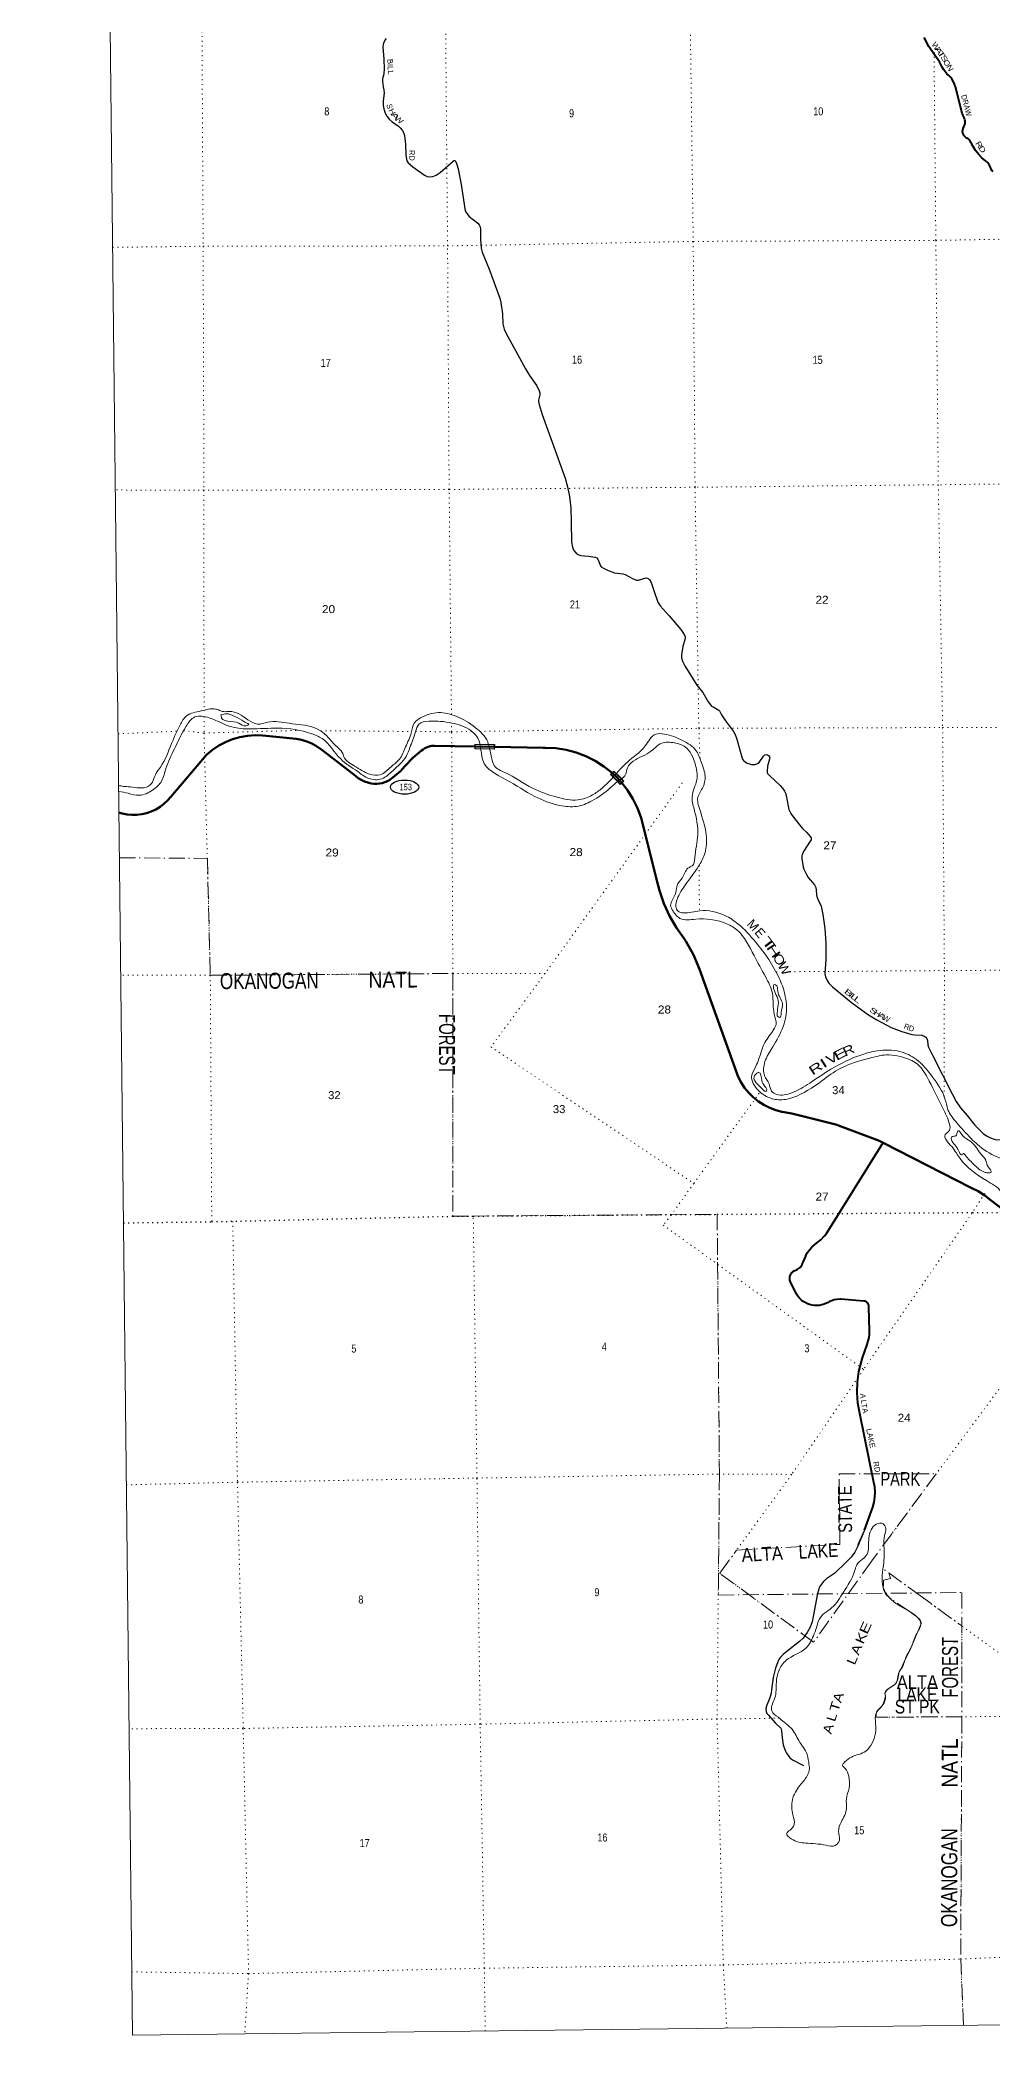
# Model space of a CAD drawing. Header units: feet. Extents: x 244583 to 493183, y 184934 to 372822.
# Drawn here: x 244583 to 265412, y 184934 to 228578 of the extents above; entities that cross this region are included whole.
import ezdxf
from ezdxf.enums import TextEntityAlignment as Align

# ---------------------------------------------------------------- set-up
doc = ezdxf.new("R2010")
doc.units = ezdxf.units.FT
doc.header["$LTSCALE"] = 70
doc.linetypes.add('DOT_DASHED', pattern=[7.7, 5, -1.2, 0.3, -1.2])
doc.linetypes.add('DOTTED', pattern=[1.5, 0.3, -1.2])
for name, color, linetype, lineweight in [('17', 7, 'Continuous', 25), ('23', 7, 'Continuous', 70), ('26', 7, 'Continuous', 40), ('29', 7, 'Continuous', 25), ('30', 7, 'Continuous', 25), ('39', 7, 'Continuous', 13), ('4', 7, 'Continuous', 13), ('44', 7, 'DOT_DASHED', 13), ('59', 7, 'Continuous', 13), ('6', 7, 'DOTTED', 25), ('7', 7, 'DOTTED', 13)]:
    doc.layers.add(name, color=color, linetype=linetype, lineweight=lineweight)
doc.layers.add('27', color=7, linetype='Continuous')
doc.layers.add('41', color=7, linetype='Continuous')

msp = doc.modelspace()

# ---------------------------------------------------------------- linework, layer by layer
at = {"layer": '17'}
msp.add_ellipse((252559.73, 212233.28), major_axis=(-309.24, 1), ratio=0.500121, dxfattribs=at)
at = {"layer": '23'}
for points in [[(263030.11, 204454.04), (262928.16, 204506.23), (261993.22, 204850.02), (261027.46, 205094.2), (260819.19, 205132.99), (260815.8, 205133.67), (260678.83, 205168.71), (260546.27, 205217.89), (260419.58, 205280.64), (260300.14, 205356.3), (260189.27, 205444.03), (260088.17, 205542.86), (259997.96, 205651.73), (259919.62, 205769.42), (259854.01, 205894.66), (259012.15, 208251.24), (258877.15, 208565.73), (258710.01, 208864.38), (258667.11, 208930.63), (258507.53, 209157.69), (258354.52, 209414.98), (258229.24, 209686.86), (258133.06, 209970.34), (258092.17, 210133.71), (257733.4, 211557.94), (257655.46, 211771.78), (257555.59, 211976.3), (257434.89, 212169.26), (257334.28, 212299.94), (257322.63, 212315.07), (257201.17, 212447.36), (257074.42, 212567.52), (256922.28, 212687.69), (256730.69, 212810.55), (256527.31, 212912.72), (256314.36, 212993.06), (256094.18, 213050.71), (255869.18, 213085.02), (255641.83, 213095.63), (255595.15, 213094.86), (254532.87, 213112.69), (253214.48, 213134.83), (253197.92, 213135.14), (253156.86, 213132.88), (253116.26, 213126.34), (253076.56, 213115.6), (253038.21, 213100.76), (253001.62, 213082), (252967.19, 213059.51), (252928.23, 213030.79), (252742.85, 212875.22), (252574.74, 212701.12), (252467.61, 212582.79), (252348.69, 212476.31), (252300.78, 212440.04), (252275.6, 212420.98), (252250.78, 212403.56), (252235.69, 212392.97), (252183.42, 212363.24), (252128.33, 212339.13), (252071.01, 212320.92), (252012.11, 212308.79), (251952.27, 212302.9), (251892.13, 212303.28), (251830.47, 212312.43), (251755.18, 212330.98), (251682.25, 212357.31), (251612.47, 212391.11), (251546.61, 212432.03), (251485.38, 212479.6), (250749.51, 213048.29), (250729.67, 213063.89), (250632.11, 213131.04), (250528.07, 213187.62), (250418.68, 213233.01), (250305.15, 213266.72), (250188.72, 213288.38), (249535.02, 213351.4), (249454.95, 213360.57), (249288.54, 213366.6), (249122.41, 213355.2), (248958.39, 213326.51), (248798.26, 213280.82), (248643.78, 213218.65), (248496.65, 213140.67), (248358.48, 213047.74), (248230.78, 212940.87), (247447.33, 212019.1), (247376.24, 211937.78), (247297.05, 211864.33)], [(247297.05, 211864.33), (247210.61, 211799.56), (247117.87, 211744.18), (247019.85, 211698.8), (246917.63, 211663.91), (246812.31, 211639.9), (246705.07, 211627.03), (246597.07, 211625.44), (246489.49, 211635.15), (246383.52, 211656.05), (246312.16, 211676.87)], [(266160.84, 202600.53), (265387.78, 203192.84), (265256.21, 203297.44), (265108.47, 203391.96), (264951.66, 203470.52), (263030.11, 204454.04)]]:
    msp.add_lwpolyline(points, dxfattribs=at)
at = {"layer": '26'}
for points in [[(264766.48, 226583.34), (264768.02, 226599.42), (264771.24, 226615.26), (264776.09, 226630.67), (264780.67, 226641.62), (264809.35, 226712.27), (264815.52, 226729.04), (264819.89, 226746.35), (264822.44, 226764.03), (264823.12, 226781.87), (264821.93, 226799.69), (264820.56, 226807.65), (264814.64, 226832.64), (264804.72, 226857.65), (264757.92, 226975.76), (264609.19, 227554.13), (264608.94, 227555.07), (264591.22, 227609.68), (264567.89, 227662.14), (264539.21, 227711.88), (264505.48, 227758.34), (264467.08, 227801.02), (264424.43, 227839.45), (264399.65, 227867.68), (264357.84, 227923.85), (264322.12, 227984.07), (264261.88, 228094.8), (264190.4, 228198.62), (264168.62, 228226.11), (264150.63, 228249.99), (264027.56, 228435.23), (263924.52, 228632.32)], [(265424.56, 225690.64), (265406.23, 225722.84), (265353.14, 225836.11), (265348.03, 225846.53), (265335.7, 225867.42), (265321.25, 225886.91), (265304.84, 225904.79), (265286.65, 225920.85), (265266.89, 225934.92), (265187.08, 226001.52), (265114.67, 226076.1), (265050.46, 226157.84), (264995.14, 226245.84), (264962.87, 226308.86), (264947.95, 226337.34), (264930.13, 226364.09), (264909.62, 226388.84), (264886.63, 226411.31), (264861.42, 226431.26), (264837.8, 226446.43), (264824.64, 226455.81), (264812.54, 226466.52), (264801.62, 226478.43), (264792, 226491.41), (264783.8, 226505.33), (264777.09, 226520.03), (264771.96, 226535.35), (264768.46, 226551.13), (264766.62, 226567.18), (264766.48, 226583.34)], [(261420.07, 202112.64), (261469.42, 202169.47), (261524.43, 202220.83), (261571.31, 202257.02), (261662.73, 202332.22), (261745.78, 202416.57), (261788.25, 202467.39), (263008.73, 204419.84), (263030.11, 204454.04)], [(262621.89, 195978.67), (262802.12, 196483.04), (262829.68, 196591.06), (262845.8, 196701.36), (262850.3, 196812.74), (262843.14, 196923.98), (262826.25, 197025.42), (262514.95, 198534.19), (262474.33, 198760.69), (262457.6, 198990.18), (262464.96, 199220.17), (262496.32, 199448.13), (262551.33, 199671.56), (262575.18, 199745.64), (262679.87, 200043.22), (262702.8, 200117.55), (262720.62, 200189.73), (262730.81, 200263.37), (262733.29, 200334.31), (262714.68, 200864.81), (262714.7, 200864.99), (262714.97, 200877.31), (262713.96, 200889.59), (262711.67, 200901.7), (262708.13, 200913.5), (262703.38, 200924.87), (262697.46, 200935.68), (262690.44, 200945.81), (262682.41, 200955.15), (262673.44, 200963.6), (262663.64, 200971.07), (262653.11, 200977.47), (262641.97, 200982.73), (262630.34, 200986.81), (262618.34, 200989.64), (262606.12, 200991.2), (262102.31, 201029.32), (262077.91, 201029.35), (262018.86, 201025.05), (261960.6, 201014.6), (261903.74, 200998.11), (261873.92, 200985.96), (261848.87, 200975.75), (261823.92, 200961.02), (261787.06, 200941.24), (261737.4, 200920.97), (261685.9, 200905.99), (261633.11, 200896.48), (261579.62, 200892.55), (261526, 200894.22), (261472.86, 200901.49), (261420.77, 200914.28), (261370.3, 200932.44), (261322, 200955.77), (261276.41, 200984.03), (261234.03, 201016.9), (261195.31, 201054.01), (261160.68, 201094.98), (261130.52, 201139.33), (260995.04, 201426.7), (260989.78, 201445.88), (260986.55, 201465.49), (260985.39, 201485.34), (260986.32, 201505.2), (260989.31, 201524.85), (260994.34, 201544.09), (261001.35, 201562.69), (261010.27, 201580.46), (261021, 201597.19), (261033.42, 201612.72), (261047.4, 201626.86), (261062.77, 201639.46), (261079.38, 201650.39), (261097.04, 201659.52), (261115.56, 201666.76), (261120.78, 201668.4), (261145.17, 201679.33), (261168.29, 201692.74), (261189.88, 201708.49), (261209.71, 201726.42), (261227.55, 201746.32), (261243.21, 201767.97), (261256.53, 201791.15), (261267.35, 201815.59), (261275.55, 201841.02), (261275.76, 201841.8), (261334.44, 201973.38), (261340.48, 201985.11), (261376.93, 202050.96), (261420.07, 202112.64)]]:
    msp.add_lwpolyline(points, dxfattribs=at)
at = {"layer": '29'}
msp.add_line((262621.89, 195978.67), (262477.37, 195656.15), dxfattribs=at)
for points in [[(252158.02, 228607.53), (252127.31, 228571.5), (252102.95, 228522.76), (252091.3, 228480.38), (252086.01, 228421.04), (252102.95, 228166.74)], [(252102.95, 228166.74), (252115.67, 227933.64), (252108.26, 227853.11), (252098.73, 227802.25), (252078.61, 227732.32), (252077.55, 227670.87), (252094.49, 227547.95), (252106.14, 227484.38), (252111.43, 227412.33), (252094.49, 227242.8), (252093.44, 227141.07), (252102.96, 227073.26), (252135.8, 226975.78), (252170.74, 226912.21), (252222.64, 226846.51), (252289.35, 226785.06), (252429.15, 226687.58), (252467.27, 226655.79), (252509.63, 226607.05), (252537.17, 226556.19), (252560.47, 226484.14), (252577.41, 226297.65), (252590.12, 226056.07), (252611.3, 225933.16), (252639.9, 225888.66), (252738.38, 225801.77), (252992.55, 225619.52), (253055.04, 225591.98), (253128.11, 225585.62), (253175.77, 225587.74), (253217.07, 225602.57), (253254.14, 225619.52), (253339.92, 225678.86), (253619.5, 225928.92), (253633.27, 225939.52), (253657.63, 225937.4), (253673.52, 225922.56), (253695.75, 225878.06), (253733.88, 225755.15), (253797.42, 225416.08)], [(253797.42, 225416.08), (253883.21, 224841.81), (253919.21, 224778.23), (253976.4, 224714.66), (254162.79, 224570.56), (254194.56, 224532.4), (254212.56, 224492.15), (254222.1, 224434.93), (254222.1, 224214.54), (254235.86, 224025.93), (254255.99, 223934.81), (254408.49, 223561.84), (254645.72, 222926.09), (254669.01, 222837.08), (254705.02, 222587.02), (254712.44, 222364.51), (254721.97, 222307.29), (254739.97, 222247.95), (254772.8, 222171.67), (255204.89, 221383.34), (255295.98, 221239.22), (255450.58, 221010.37)], [(255450.58, 221010.37), (255503.54, 220902.28), (255515.19, 220859.9), (255516.25, 220817.51), (255490.83, 220698.84), (255487.66, 220669.17), (255507.77, 220601.36), (255571.32, 220385.2), (256071.19, 218990.79), (256124.14, 218800.07), (256164.38, 218588.15), (256194.03, 218333.85)], [(256194.03, 218333.85), (256201.64, 218030.6), (256213.88, 217595.74), (256236.83, 217485.49), (256262.85, 217412), (256313.35, 217350.75), (256359.27, 217320.12), (256409.77, 217301.76), (256581.17, 217283.39), (256728.09, 217265.01), (256766.35, 217246.63), (256789.31, 217222.14), (256844.4, 217075.15), (256858.17, 217053.7), (256910.21, 217020.01), (256997.44, 216977.15), (257152.01, 216922.02), (257217.82, 216909.78), (257332.59, 216900.58), (257383.1, 216885.28), (257542.26, 216793.41), (257634.09, 216759.71), (257676.93, 216756.66), (257817.73, 216805.66), (257851.4, 216811.77), (257885.07, 216799.53), (257915.68, 216768.89), (257952.4, 216707.66), (258019.74, 216511.67), (258099.33, 216281.98), (258148.29, 216199.31), (258344.18, 215978.82), (258601.29, 215678.71), (258679.34, 215568.46), (258699.23, 215519.47), (258700.77, 215482.71), (258650.26, 215311.23), (258619.65, 215127.49), (258619.66, 215060.1), (258638.02, 214989.66), (258686.99, 214882.5), (258950.22, 214459.9)], [(258950.22, 214459.9), (259083.38, 214303.7), (259198.16, 214101.58), (259248.66, 214034.21), (259274.68, 214006.65), (259328.24, 213979.09), (259432.3, 213917.85), (259446.08, 213902.53), (259493.52, 213813.73), (259579.22, 213685.11), (259756.75, 213446.24), (259793.48, 213384.99), (259830.21, 213280.88), (259934.27, 212888.89), (259950.35, 212847.55), (259977.13, 212815.4), (260011.57, 212784.77), (260056.7, 212760.28), (260106.45, 212738.84), (260151.59, 212729.65), (260193.68, 212726.59), (260228.11, 212729.65), (260279.38, 212746.49), (260313.81, 212772.53), (260411.75, 212913.39), (260440.08, 212939.42), (260472.97, 212950.14), (260499.76, 212942.49), (260521.94, 212925.64), (260541.08, 212898.08), (260546.43, 212870.52), (260545.67, 212842.96), (260509.7, 212741.9), (260499, 212691.37), (260489.82, 212576.53), (260491.35, 212548.97), (260497.46, 212533.66), (260552.55, 212478.54), (260772.93, 212270.3), (260824.21, 212213.64), (260871.65, 212144.74), (260895.36, 212098.81), (260908.38, 212052.87), (260950.45, 211817.07), (260967.3, 211742.04), (260985.66, 211696.1), (261008.62, 211653.23), (261036.15, 211608.83), (261225.92, 211369.97), (261266.49, 211325.56), (261360.6, 211241.35)], [(261360.6, 211241.35), (261431.77, 211149.47), (261450.9, 211120.37), (261456.26, 211100.47), (261450.9, 211077.5), (261419.53, 211026.97), (261303.22, 210843.23), (261270.32, 210792.7), (261253.48, 210752.89), (261248.13, 210723.8), (261251.95, 210656.42), (261266.49, 210585.99), (261281.8, 210483.4), (261293.27, 210440.53), (261312.4, 210393.07), (261349.13, 210318.04), (261388.92, 210258.32), (261523.6, 210092.95), (261541.19, 210066.93), (261552.68, 210039.36), (261563.39, 209988.83), (261571.8, 209877.06), (261578.69, 209838.78), (261609.3, 209762.22), (261670.52, 209633.6), (261683.52, 209589.2), (261710.31, 209446.79), (261750.1, 209143.62)], [(261750.1, 209143.62), (261774.59, 208819.01), (261774.59, 208463.78), (261756.22, 208151.41), (261763.87, 208080.98), (261792.95, 208016.67), (261843.45, 207946.24), (261921.5, 207863.55), (262337.77, 207520.56), (262711.19, 207251.08), (262888.72, 207143.89), (263096.85, 207030.58), (263207.05, 206972.4), (263439.66, 206889.72), (263653.92, 206822.34), (263727.38, 206813.16), (263874.3, 206803.97), (263926.34, 206788.66), (263960, 206761.1), (263981.43, 206736.6), (263996.73, 206687.6), (264008.98, 206598.79), (264021.22, 206546.73), (264106.92, 206369.11), (264535.43, 205523.9)], [(264535.43, 205523.9), (264627.28, 205358.54), (264719.1, 205217.67), (264866.02, 205052.31), (265034.37, 204837.94), (265214.95, 204657.26), (265291.48, 204605.2), (265374.12, 204562.33), (265456.76, 204531.7), (265511.85, 204519.45), (265609.8, 204525.58), (265674.08, 204519.45), (265762.84, 204488.83), (266313.79, 204277.52), (266359.7, 204246.9), (266390.31, 204213.21), (266442.34, 204112.16), (266589.26, 203753.86), (266650.48, 203652.8), (266728.52, 203573.17), (266850.79, 203481.79)], [(262621.89, 195978.67), (262468.2, 195613.14), (262408.72, 195498.53), (262327.21, 195388.33), (262214.86, 195269.3), (261968.13, 195040.08), (261798.5, 194925.47), (261721.4, 194854.93), (261635.49, 194735.92), (261589.22, 194590.44), (261474.67, 193973.3), (261430.6, 193858.69), (261368.92, 193744.08), (261276.4, 193616.24), (261201.5, 193541.3), (260954.77, 193356.16), (260840.21, 193259.18), (260787.34, 193206.28), (260755.4, 193162.2), (260721.25, 193100.49), (260672.79, 192959.42), (260619.92, 192756.65), (260587.98, 192483.34), (260575.86, 192412.81), (260550.53, 192313.63), (260470.12, 192113.05), (260461.31, 192066.77), (260470.12, 192011.66), (260487.74, 191969.79), (260514.18, 191936.73), (260672.79, 191760.4), (260787.34, 191645.79), (260795.05, 191630.36), (260806.07, 191592.89), (260822.59, 191434.2), (260844.62, 191282.11), (260884.27, 191160.89), (260910.71, 191103.58), (260954.77, 191039.66), (260990.01, 190997.79), (261007.64, 190982.36), (261042.89, 190958.11), (261289.62, 190834.68)]]:
    msp.add_lwpolyline(points, dxfattribs=at)
at = {"layer": '39'}
for points in [[(254421.7, 213063.09), (254377.76, 213221.38), (254106.69, 213536.35), (253690.5, 213782.58), (253301.29, 213862.15), (252907.65, 213745.92), (252773.7, 213639.18), (252705.48, 213419.35), (252583.27, 213115.25), (252450.07, 212843.11), (252263.38, 212678.36), (252026.65, 212502.09), (251794.51, 212515.58), (251466.94, 212693.76), (251231.34, 212896.78), (251196.39, 212990.59), (251081.98, 213114.39), (250766.45, 213434.12), (250572.02, 213537.46), (250037.37, 213628.99), (249567.12, 213653.78), (249344.66, 213611.06), (249130.28, 213707.77), (248724, 213889.74), (248603.25, 213884.24), (248509.75, 213911.81), (248426.27, 213941.68), (248111.14, 213898.32), (247791.77, 213792.29), (247648.35, 213594.5), (247440.08, 213130.57), (247178.95, 212612.67), (247147.84, 212573.44), (246997.09, 212280.63), (246811.58, 212214.77), (246607.46, 212235.12), (246433.83, 212246.25)], [(254223.84, 213064.92), (254191.81, 213240.23), (254009.89, 213469.01), (253594.01, 213634.56), (253087.05, 213674.43), (252873.23, 213611.79), (252797.58, 213440.15), (252676.42, 213099.77), (252591.4, 212903.66), (252304.14, 212592.79), (252061.36, 212416.35), (251772.97, 212424.18), (251534.86, 212574.68), (251162.21, 212848.39), (250754.29, 213296.6), (250529.61, 213401.08), (249790.54, 213523.03), (249180.45, 213505.47), (248784.23, 213548.53), (248286.77, 213748.04), (247971.84, 213767.21), (247782.23, 213564.06), (247524.43, 213070.46), (247339.39, 212639.48), (247244.49, 212366.43), (247044.7, 212167.01), (246757.78, 212053.85), (246510.68, 212097.17), (246306.78, 212141.96)], [(248542.87, 213811.9), (248705.44, 213834.73), (248788.92, 213804.86), (248999.63, 213695.94), (249098.02, 213638.25), (249151.19, 213611.54), (249095.8, 213575.65), (248931.02, 213629.41), (248695.88, 213677.11), (248559, 213741.76), (248542.87, 213811.9)], [(257214.33, 212359.37), (257060.8, 212215.33), (256655.88, 211931.33), (256320.81, 211810.73), (255957.45, 211832.55), (255407.63, 212030.55), (254782.46, 212395.84), (254268.41, 212820.82), (254232.5, 213017.48), (254223.84, 213064.92)], [(257123.09, 212447.65), (256879.58, 212210.11), (256670.22, 212062.87), (256348.96, 211952.75), (255897.85, 212012.39), (255358.16, 212208.67), (254751.68, 212554.33), (254519.68, 212702.98), (254468.94, 212854.84), (254421.7, 213063.09)], [(264951.97, 204546.74), (264637.75, 204890.72), (264446.14, 205175.7), (264380.76, 205415.89), (264100.78, 205900.06), (263755.37, 206277.44), (263395.75, 206448.64), (262899.56, 206464.62), (262561.43, 206380.24), (261883.49, 206060.14), (261422.6, 205760.41), (261029.8, 205545.36), (260700.29, 205511.66), (260589.34, 205585.12), (260532.45, 205740.84), (260434.6, 205919.58), (260430.94, 206185.76), (260579.21, 206494.64), (260818.27, 206939.28), (260905.73, 207260.54), (260876.7, 207707.55), (260753.88, 208053.01), (260243.51, 208839.19), (259851.03, 209241.44), (259567.63, 209424.93), (259020.55, 209528.2), (258653.07, 209483.32), (258544.9, 209517.72), (258495.91, 209622.03), (258519.56, 209780.06), (258707.75, 210102.2), (258992.45, 210501.75), (259118.07, 210757.53), (259165.99, 211122.03), (259037.05, 211679.13), (258985.62, 211855.18), (258967.98, 211977.73), (259074.22, 212206.73), (259135.05, 212472.75), (259054.13, 212762.93), (258937.66, 213027.88), (258642.98, 213253.4), (258245.98, 213393.27), (258052.57, 213391.74), (257822.25, 213132.94), (257433.4, 212780.82), (257116.86, 212441.21)], [(261687.28, 205806.36), (261050.89, 205443.08), (260735.93, 205393.66), (260475.82, 205468.89), (260213, 205707.43), (260151.51, 205883.19), (260228.01, 206095.19), (260342.51, 206386.96), (260443.79, 206648.1), (260639.01, 206936.14), (260686.21, 207046.44), (260645.58, 207267.17), (260606.19, 207723.97), (260454.66, 208086.76), (260203.56, 208547.55), (259830.65, 209109.73), (259572.52, 209255.61), (258929.14, 209344.01), (258584.02, 209362.31), (258414.81, 209549.13), (258383.41, 209616.44), (258459.42, 209838.85), (258510.74, 210015.83), (258520.96, 210080.68), (258633.15, 210243.28), (258757.97, 210456.67), (258825.33, 210496.94), (258851.1, 210511.8), (258906.61, 210682.86), (258974.62, 211189.15), (258893.9, 211751.67), (258849.68, 212026.77), (258952.02, 212390.82), (258913.36, 212752.82), (258701.59, 213107.83), (258461.09, 213201.77), (258187.25, 213193.88), (257913.02, 212990.31), (257516.42, 212767.07), (257420.17, 212610.98), (257406.22, 212535.94), (257213.02, 212358.14)], [(246433.83, 212246.25), (246334.79, 212262.92), (246305.17, 212269.05)], [(260715.21, 207368.02), (260731.6, 207568.21), (260672.76, 207721.85), (260628.24, 207867.83), (260637.14, 207908.44), (260675.4, 207909.54), (260721.7, 207771.67), (260826.32, 207498.31), (260799.98, 207293.81), (260768.6, 207194.05), (260723.72, 207212.94), (260713.16, 207299.38), (260715.21, 207368.02)], [(270604.65, 203540.81), (270606.19, 203470.84), (270691.62, 203346.26), (270771.56, 203229.54), (270808.35, 203141.84), (270722.94, 203099.04), (270572.51, 203074.53), (270378.38, 202957.99), (270095.74, 202766.28), (269927.04, 202676.69), (269619.68, 202433.83), (269288.1, 202192.29), (269010.6, 202046.16), (268849.11, 202001.28), (268566.49, 202019.23), (268176.21, 201974.36), (267718.32, 202120.87), (267041.49, 202460.47), (266982.36, 202414.39), (266953.09, 202381.27), (266748.4, 202378.62), (266269.21, 202630.43), (266042.26, 202798.85), (266016.01, 202870.72), (266055.64, 202894.05), (266095.44, 202911.34), (266047.62, 202962.41), (265853.6, 203051.64), (265708.58, 203188.67), (265604.1, 203387.4), (265286.92, 203624.38), (264712.73, 204108.14), (264527.86, 204369.11), (264387.29, 204631.34), (264479.25, 204726.79), (264479.49, 204857.92), (264334.35, 205208.79), (264037.13, 205801.4), (263731.11, 206210.17), (263571.73, 206286.27), (263099.62, 206375.56), (262736.92, 206304.6), (262090.47, 206080.22), (261687.28, 205806.36)], [(260388.5, 205624.44), (260278.64, 205737.56), (260200.35, 205866.44), (260251.93, 205964.75), (260307.55, 205992.58), (260375.09, 205817), (260441.35, 205685.76), (260480.38, 205590.06), (260454.67, 205573.18), (260415.78, 205594.25), (260388.5, 205624.44)], [(264794.04, 204223.45), (264742.62, 204189.7), (264681.84, 204270.66), (264597.29, 204407.42), (264523.62, 204516.25), (264523.94, 204574.76), (264573.76, 204594.35), (264621.85, 204603.8), (264645.93, 204677.12), (264662.95, 204715.94), (264766.7, 204612.01), (264929.38, 204491.62), (265045.69, 204371.91), (265158.9, 204219.84), (265272.05, 204069.78), (265326.58, 203926.1), (265388.4, 203808.86), (265330.36, 203795.08), (265259.54, 203805.15), (265142.96, 203864.33), (264954.49, 204040.46), (264846.42, 204154.36), (264798.13, 204220.66)], [(267080.27, 202957.82), (266928.05, 202969.6), (266756.39, 203122.01), (266575.08, 203399.22), (266400.24, 203591.88), (266238.98, 203803.09), (265925.32, 203987.72), (265521.82, 204143.54), (265088.7, 204417.53), (264951.97, 204546.74)], [(260737.6, 191885.31), (260593.88, 192024.83), (260592.75, 192133.74), (260660.24, 192309.17), (260692.57, 192655.06), (260745.82, 192904.72), (260908.49, 193133.33), (261338.15, 193397.87), (261520.48, 193713.78), (261583.82, 193893.13), (261626.34, 194025.48), (261901.2, 194277.49), (262161.17, 194625.9), (262403.97, 195080.74), (262450.35, 195219.25), (262573.65, 195345.86), (262677.4, 195451.73), (262707.15, 195607.92), (262764.67, 195988.83), (262884.01, 196113.3), (263028.98, 196117.48), (263084.24, 196018.2), (263058.75, 195854.07), (263046.85, 195637.87), (263041.28, 195272.58), (263030.87, 194725.58), (263172.58, 194493.64), (263555.07, 194228.28), (263752.26, 194098.79), (263855.87, 193930.3), (263763.26, 193717.84), (263646.63, 193430.04), (263520.78, 193182.32), (263411.27, 192927), (263399.53, 192914.56), (263307.18, 192623.42), (263160.91, 192524.4), (263069.19, 192420.89), (263077.38, 192346.48), (263022.33, 192159.31), (262876.38, 191979.6), (262862.94, 191747.22), (262860.93, 191537.36), (262784.66, 191317.29), (262650.5, 191148.01), (262337.93, 191015.95), (262191.84, 190910.88), (262141.58, 190836.81), (262195.97, 190767.77), (262275.36, 190600.6), (262287.01, 190336.67), (262223.17, 190104.86), (262227.26, 189893.16), (262116.73, 189603.51), (262052.42, 189387.83), (262071.99, 189198.76), (261980.67, 189081.15), (261783, 189087.56), (261334.31, 189133.14), (261015.22, 189226.84), (260919.05, 189347.13), (260991.57, 189417.8), (261080.76, 189539.39), (261054.51, 189750.46), (261044.91, 190083.04), (261207.16, 190396.36), (261366.33, 190606.71), (261407.6, 190712.8), (261414.3, 190798.74), (261404.38, 190853.54)], [(261405.78, 190845.89), (261365.09, 191068.64), (261182.91, 191376.08), (261009.65, 191653.51), (260860.96, 191778.34), (260734.87, 191887.68)]]:
    msp.add_spline(points, degree=3, dxfattribs=at)
at = {"layer": '4'}
msp.add_lwpolyline([(244583.23, 368785.28), (275154.65, 369142.74), (305725.57, 369542.24), (336295.9, 369983.81), (366865.59, 370467.41), (397437.89, 370993.07), (428002.83, 371560.78), (458570.27, 372170.54), (489136.84, 372822.34), (493183.04, 189004.41), (462363.63, 188347.22), (431543.33, 187732.43), (400722.22, 187160.02), (369900.35, 186630.01), (339077.78, 186142.4), (308254.57, 185697.19), (277430.77, 185294.38), (246606.45, 184933.96)], close=True, dxfattribs=at)
msp.add_lwpolyline([(244583.23, 368785.28), (275154.65, 369142.74), (305725.57, 369542.24), (336295.9, 369983.81), (366865.59, 370467.41), (397437.89, 370993.07), (428002.83, 371560.78), (458570.27, 372170.54), (489136.84, 372822.34), (493183.04, 189004.41), (462363.63, 188347.22), (431543.33, 187732.43), (400722.22, 187160.02), (369900.35, 186630.01), (339077.78, 186142.4), (308254.57, 185697.19), (277430.77, 185294.38), (246606.45, 184933.96)], close=True, dxfattribs=at)
at = {"layer": '44'}
msp.add_line((264748.88, 191896.33), (262866.92, 191888.55), dxfattribs=at)
for points in [[(246323.05, 210687.52), (248246.7, 210672.96), (248310.29, 208116.36), (253615.13, 208156.12), (253613.24, 202846.48), (254062.54, 202849.33), (259397.64, 202887.95), (259446.9, 197202.55), (259422.94, 194560.55), (264750.16, 194615.68), (264748.88, 191896.33), (264724.54, 186596.13), (264784.68, 185141.39)], [(262866.92, 191888.55), (262881.5, 192000.13), (262901.93, 192032.14), (262977.69, 192102.04), (263003.27, 192128.62), (263024.91, 192168), (263053.44, 192237.89), (263077.82, 192354.21), (263067.59, 192416.56), (263088.86, 192451.52), (263111.98, 192479.08), (263182.82, 192541.1), (263292.02, 192610.01), (263323.15, 192644.82), (263350.56, 192723.22), (263382.05, 192879.74), (263426.32, 192962.43), (263442.06, 193000.83), (263477.48, 193085.49), (263633.41, 193403.45), (263685.06, 193520.59), (263785.41, 193765.72), (263856.73, 193937.99), (263858.72, 193967.51), (263846.9, 193998.04), (263824.27, 194031.51), (263759.99, 194092.89), (263626.53, 194182.34), (263201.27, 194472.53), (263143.22, 194518.8), (263104.85, 194556.7), (263079.76, 194588.2), (263054.92, 194627.09), (263035.87, 194680.71), (263030.82, 194724.54), (263033.03, 194774.26), (263034.02, 194887.47)], [(263034.02, 194887.47), (263189.61, 194920.78), (263150.11, 195045.96), (263792.06, 194578.86), (264748.61, 193883.89)]]:
    msp.add_lwpolyline(points, dxfattribs=at)
msp.add_lwpolyline([(259455.02, 195036.18), (259823.33, 195543.08), (262083.13, 195669.09), (262067.38, 197212.65), (264185.73, 197209.11), (262782.21, 195311.51), (261507.71, 193527.82)], close=True, dxfattribs=at)
at = {"layer": '59'}
for p, q in [((254097.66, 213069.86), (254099.4, 213174.4)), ((254097.66, 213069.86), (254529.02, 213062.66)), ((254100.38, 213174.82), (254530.39, 213167.65)), ((254529.4, 213062.38), (254531.15, 213167.36)), ((257065.48, 212509.61), (257140.67, 212582.91)), ((257140.15, 212571.23), (257076.42, 212509.1)), ((257355.37, 212359.91), (257276.12, 212290.81))]:
    msp.add_line(p, q, dxfattribs=at)
msp.add_lwpolyline([(254523.02, 213159.77), (254107.26, 213166.7), (254105.78, 213077.72), (254521.54, 213070.78)], close=True, dxfattribs=at)
for points in [[(257344.19, 212360.77), (257291.53, 212421.17), (257140.15, 212571.23)], [(257140.73, 212581.92), (257297.37, 212426.65), (257354.76, 212360.83)], [(257066.05, 212508.12), (257219.98, 212355.54), (257274.85, 212292.6)], [(257076.42, 212509.1), (257225.82, 212361.02), (257277.06, 212302.24), (257344.19, 212360.77)]]:
    msp.add_lwpolyline(points, dxfattribs=at)
at = {"layer": '6'}
msp.add_lwpolyline([(246410.93, 202701.29), (248342.94, 202727.02), (253613.24, 202846.48), (254062.54, 202849.33), (258384.14, 202882.98), (259397.64, 202887.95), (264982.59, 202927.71), (266085.83, 202935.04)], dxfattribs=at)
at = {"layer": '7'}
for p, q in [((246293.22, 213397.87), (247585.98, 213457.03)), ((250724.95, 213467.9), (252716.28, 213450.44)), ((259003.1, 210518.34), (259009.25, 209528.55)), ((260713.03, 208192.97), (260679.02, 208192.72))]:
    msp.add_line(p, q, dxfattribs=at)
for points in [[(248118.56, 230891.68), (248125.18, 229397.79), (248154.19, 224064.83), (248171.23, 218727.49), (248173.22, 213913.96)], [(253585.6, 213820.65), (253535.16, 218744.75), (253500.29, 224071.49), (253453.04, 229407.95), (253434.24, 230951.29)], [(258783.02, 231012.53), (258802.87, 229424.8), (258873.97, 224169.72), (258914.32, 218792.7), (258996.01, 213519.77), (259023.82, 212848.65)], [(264140.96, 228312.14), (264181.28, 224193.41), (264234.86, 218847.04), (264329.73, 213536.15), (264368.34, 208219.61), (264362.47, 205455.48)], [(246176.1, 224040.64), (248154.19, 224064.83), (253500.29, 224071.49), (258873.97, 224169.72), (264181.28, 224193.41), (269517, 224280.46), (274956.78, 224392.7)], [(277014.24, 218939.02), (274955.92, 218907.58), (269555.11, 218911.46), (264234.86, 218847.04), (258914.32, 218792.7), (253535.16, 218744.75), (248171.23, 218727.49), (246234.5, 218732.91)], [(247726.52, 213465.42), (248173.43, 213415.95), (250219.35, 213472.41)], [(248173.28, 213779.81), (248173.43, 213415.95), (248310.29, 208116.36), (248342.94, 202727.02)], [(252800.88, 213449.7), (253589.47, 213442.78), (254037.4, 213449.16)], [(253613.24, 202846.48), (253615.13, 208156.12), (253589.47, 213442.78), (253587.5, 213635.9)], [(254206.17, 213451.56), (258996.01, 213519.77), (264329.73, 213536.15), (269627.57, 213539.4), (274922.95, 213627.31), (274914.61, 213637.16)], [(258633.5, 212325.16), (255632.34, 208155.7), (254449.43, 206550.15), (258886.38, 203565.17), (260337.28, 205563.69)], [(269688.05, 208255.73), (269685.38, 208255.69), (264368.34, 208219.61), (260931.75, 208194.56)], [(255632.34, 208155.7), (253615.13, 208156.12), (248310.29, 208116.36), (246351.31, 208119.05)], [(258886.38, 203565.17), (258390.59, 202869.04), (258219.57, 202650.28), (262600.89, 199498.28)], [(265250.71, 203342.93), (264970.97, 202911.24), (262600.89, 199498.28), (261028.58, 197198.78), (259455.02, 195036.18), (261453.15, 193567.92)], [(248800.96, 202739.94), (248904.45, 197028.12), (249029.72, 191641.45), (249148.25, 186278.8), (249061.83, 184961.12)], [(254325.26, 185020.23), (254303.72, 186396.97), (254214.13, 191734.23), (254143.34, 197118.44), (254062.54, 202849.33)], [(259397.64, 202887.95), (259446.9, 197202.55), (259395.89, 191849.13), (259531.11, 186466.78), (259609.71, 185080.83)], [(263047.72, 195669.86), (265936.03, 199568.08), (267764.33, 202103.39)], [(272972.79, 200309.28), (270720.12, 197262.85), (270170.34, 196482.46), (270055.79, 196331.89), (267071.76, 192197.22), (263038.55, 195125.4)], [(246473.99, 196970.87), (248904.45, 197028.12), (254143.34, 197118.44), (259426.65, 197206), (261029.26, 197199.78)], [(264784.68, 185141.39), (264724.54, 186596.13), (264748.88, 191896.33), (264749.84, 193887.45)], [(277346.8, 192077.44), (275110.13, 191994.93), (270103.58, 191953.67), (264748.88, 191896.33), (262868.18, 191888.56)], [(260759.48, 191866.34), (259395.89, 191849.13), (254214.13, 191734.23), (249029.72, 191641.45), (246532.7, 191636.09)], [(246591.23, 186317.48), (249148.25, 186278.8), (254303.72, 186396.97), (259531.11, 186466.78), (264724.54, 186596.13), (266586.17, 186679.99)]]:
    msp.add_lwpolyline(points, dxfattribs=at)

# ---------------------------------------------------------------- texts
at = {"layer": '17', "width": 0.8}
msp.add_text('153', height=140, dxfattribs=at).set_placement((252585.78, 212164.97), align=Align.CENTER)
at = {"layer": '27'}
for s, rotation, width, p in [('W', 304.748, 1.15, (264130.54, 228409.39)), ('A', 304.748, 1.5, (264195.9, 228307.63)), ('T', 303.748, 1.65, (264253.63, 228227.04)), ('S', 300.748, 1.35, (264315.66, 228139.84)), ('O', 296.879, 1.1, (264368.39, 228045.28)), ('N', 298.877, 1.2, (264437.99, 227935.37)), ('R', 300.844, 1.25, (265077.28, 226254.12)), ('D', 303.436, 1.3, (265147.42, 226150.39)), ('A', 273.702, 0.8, (262528.1, 198910.99)), ('L', 277.488, 0.95, (262544.06, 198779.74))]:
    msp.add_text(s, height=120, rotation=rotation, dxfattribs=dict(at, width=width)).set_placement(p, align=Align.CENTER)
for s, rotation, width, p in [('DRAW', 284.421, 0.95, (264732.58, 227363.24)), ('LAKE', 281.658, 1.05, (262657.65, 198188.98)), ('RD', 281.658, 0.9, (262806.35, 197468.28))]:
    msp.add_text(s, height=120, rotation=rotation, dxfattribs=dict(at, width=width)).set_placement(p)
for s, rotation, p in [('T', 277.488, (262554.08, 198692.26)), ('A', 281.275, (262576.84, 198581.77))]:
    msp.add_text(s, height=120, rotation=rotation, dxfattribs=at).set_placement(p, align=Align.CENTER)
at = {"layer": '30'}
msp.add_text('BILL', height=120, rotation=272.391, dxfattribs=at).set_placement((252183.56, 228159.72))
for s, rotation, width, p in [('S', 280.064, 0.9, (252172.81, 227115.28)), ('H', 297.871, 1.15, (252236.13, 226980.5)), ('A', 309.615, 1.65, (252310.45, 226872.21)), ('W', 319.425, 1.25, (252400.09, 226787.42)), ('B', 320.866, 1.6, (262231.38, 207690.31)), ('I', 320.866, 1.2, (262291.17, 207641.68)), ('L', 322.714, 1.75, (262357.08, 207592.05)), ('L', 322.714, 1.75, (262432.56, 207533.54)), ('S', 326.49, 1.45, (262781.54, 207287.53)), ('H', 328.392, 1.2, (262871.7, 207231)), ('A', 329.685, 1.4, (262966.84, 207174.81))]:
    msp.add_text(s, height=120, rotation=rotation, dxfattribs=dict(at, width=width)).set_placement(p, align=Align.CENTER)
at = {"layer": '30', "width": 0.85}
msp.add_text('RD', height=120, rotation=271.523, dxfattribs=at).set_placement((252660.47, 226168.33))
at = {"layer": '30'}
for s, rotation, p in [('W', 331.735, (263070.57, 207118.53)), ('R', 339.717, (263525.08, 206934.23)), ('D', 339.717, (263627.05, 206896.54))]:
    msp.add_text(s, height=120, rotation=rotation, dxfattribs=at).set_placement(p, align=Align.CENTER)
at = {"layer": '41'}
for s, rotation, p in [('M', 313.818, (260111.41, 209143.71)), ('E', 310.264, (260259.27, 208980.48))]:
    msp.add_text(s, height=200, rotation=rotation, dxfattribs=at).set_placement(p, align=Align.CENTER)
for s, rotation, width, p in [('T', 307.189, 1.9, (260446.27, 208748.21)), ('H', 303.917, 1.6, (260549.03, 208596.25)), ('O', 301.153, 1.25, (260668.71, 208411.81)), ('W', 298.631, 1.1, (260779.98, 208215.45)), ('V', 28.959, 1.4, (261956.74, 206217.75)), ('E', 27.696, 1.55, (262131.27, 206307.92)), ('R', 24.524, 1.3, (262313.44, 206390.04)), ('R', 33.303, 1.55, (261607.78, 206001.71)), ('I', 32.772, 1.8, (261778.03, 206111.17)), ('E', 65.868, 1.5, (262731.88, 193804.5)), ('A', 67.676, 1.25, (262536.51, 193332.71)), ('K', 65.868, 1.35, (262639.89, 193580.41)), ('L', 67.676, 1.3, (262441.69, 193102.71)), ('T', 73.1, 1.35, (262071.51, 192092.64)), ('A', 71.292, 1.2, (262140.3, 192289.92)), ('A', 73.1, 1.15, (261921.95, 191605.81)), ('L', 73.1, 1.2, (261999.85, 191861.73))]:
    msp.add_text(s, height=200, rotation=rotation, dxfattribs=dict(at, width=width)).set_placement(p, align=Align.CENTER)
at = {"layer": '44'}
for s, height, rotation, width, p in [('NATL', 350, 0.429, 0.9, (251772.26, 207842.3)), ('OKANOGAN', 350, 0.429, 0.8, (248521.35, 207813.66)), ('FOREST', 350, 269.98, 0.7, (253315.5, 207271.54)), ('STATE', 300, 90.585, 0.8, (262349.21, 195922.71)), ('PARK', 300, 359.904, 0.8, (262966.29, 196950.24)), ('ALTA', 300, 3.192, 0.9, (259940.38, 195283.02)), ('LAKE', 300, 3.192, 0.85, (261186.93, 195351.42)), ('FOREST', 350, 89.972, 0.7, (264666.35, 192315.72)), ('ALTA', 300, 0.237, 0.9, (263326.7, 192503.93)), ('LAKE', 300, 0.237, 0.85, (263342.45, 192236.16)), ('ST PK', 300, 0.237, 0.85, (263283.4, 191968.49)), ('NATL', 350, 89.737, 0.9, (264658.21, 190346.9)), ('OKANOGAN', 350, 89.737, 0.8, (264644.09, 187295.12))]:
    msp.add_text(s, height=height, rotation=rotation, dxfattribs=dict(at, width=width)).set_placement(p)
at = {"layer": '7'}
for s, width, p in [('8', 0.85, (250804.1, 226929.06)), ('9', 0.85, (256157.69, 226885.5)), ('10', 0.85, (261498.71, 226928.32)), ('17', 0.85, (250724.91, 221426.29)), ('16', 0.85, (256221.76, 221496.61)), ('15', 0.85, (261485.35, 221492.39)), ('20', 1.1, (250753.8, 216040.07)), ('21', 0.85, (256175.74, 216142.17)), ('22', 1.1, (261549.22, 216244.12)), ('29', 1.1, (250831.59, 210715.69)), ('28', 1.1, (256169.21, 210724.1)), ('27', 1.1, (261720.51, 210872.43)), ('28', 1.1, (258101.07, 207280.82)), ('32', 1.05, (250888.09, 205407.19)), ('34', 1.05, (261911.64, 205516.99)), ('33', 1.05, (255803.95, 205102.49)), ('27', 1.1, (261549.26, 203187.94)), ('5', 0.85, (251395.66, 199864.24)), ('4', 0.85, (256871.57, 199902.16)), ('3', 0.85, (261304.97, 199869.53)), ('24', 1.1, (263345.41, 198349.67)), ('9', 0.85, (256712.03, 194533.25)), ('8', 0.85, (251548.39, 194374.81)), ('10', 0.85, (260399.93, 193827.96)), ('15', 0.85, (262395.35, 189326.49)), ('17', 0.85, (251575.83, 189047.3)), ('16', 0.85, (256777.02, 189168.96))]:
    msp.add_text(s, height=175, dxfattribs=dict(at, width=width)).set_placement(p)

doc.saveas('drawing.dxf')
